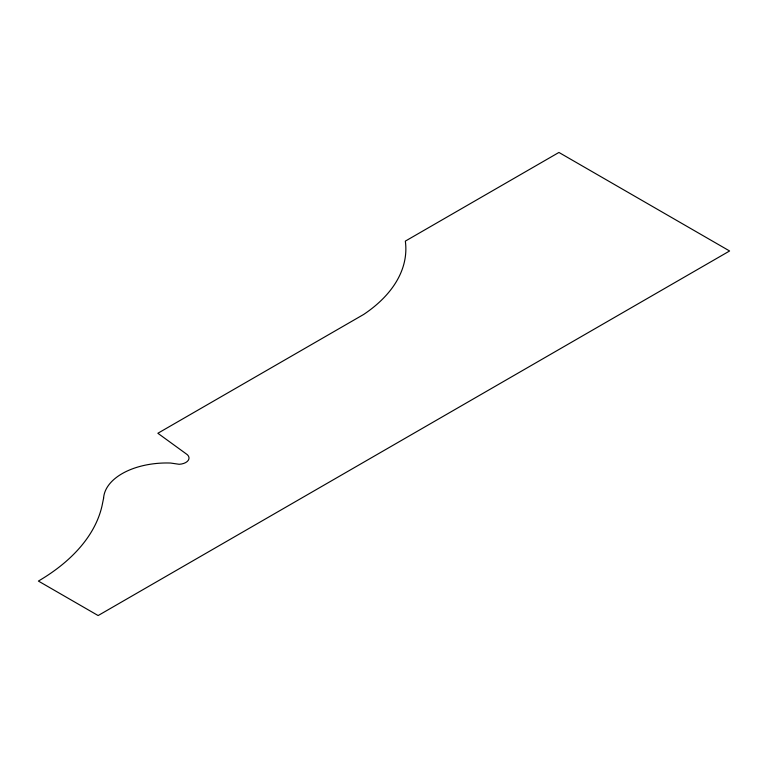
<?xml version="1.0" encoding="UTF-8"?>
<svg xmlns="http://www.w3.org/2000/svg" width="768" height="768" viewBox="0 0 768 768"><rect width="100%" height="100%" fill="white"/><g stroke="black" fill="none" stroke-linecap="round" stroke-linejoin="round"><path stroke-width="1.15" d="M103.603 498.125L102.096 505.536A227.645 131.424 0 0 1 38.4 581.069L98.131 615.552L729.6 250.982L558.931 152.448L405.331 241.123A173.76 100.32 0 0 1 363.667 314.448L157.862 433.267L185.99 453.706A10.838 6.259 0 0 1 188.342 460.234A10.838 6.259 0 0 1 179.174 464.285L170.554 463.037A63.254 36.518 0 0 0 103.603 498.125"/></g></svg>
